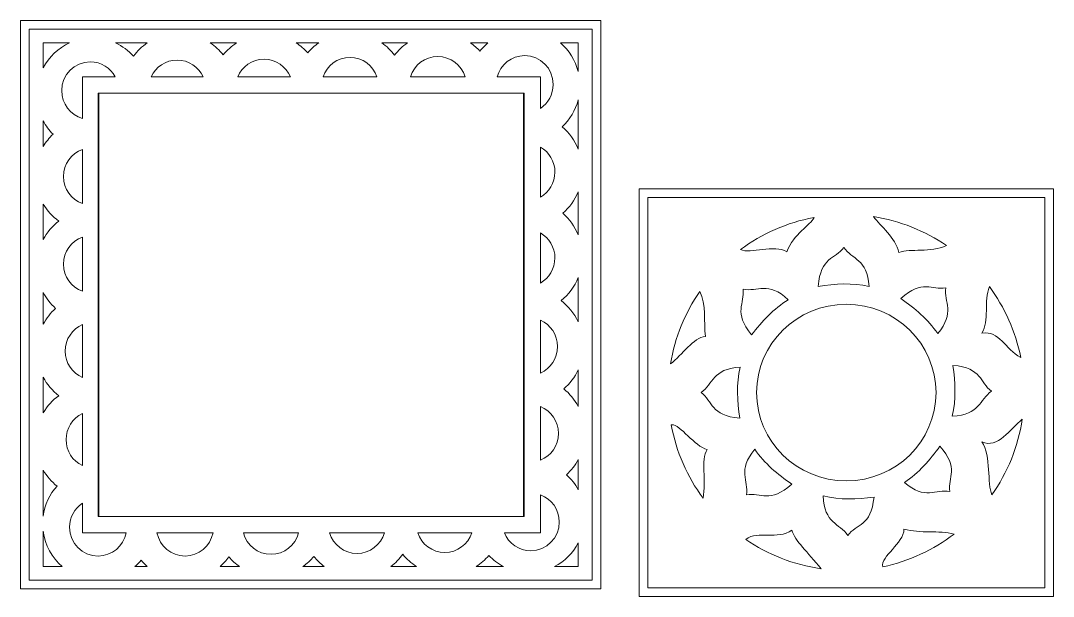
# Model space of a CAD drawing. Header units: centimetres. Extents: x -9.2 to 9.2, y -3.8 to 3.8.
# Drawn here: x -1 to 9.21, y -3.84 to 1.84 of the extents above; entities that cross this region are included whole.
import ezdxf

# ---------------------------------------------------------------- set-up
doc = ezdxf.new("R2010")
doc.units = ezdxf.units.CM
doc.header["$MEASUREMENT"] = 0
doc.layers.add('Layer 1', color=7, linetype='Continuous')

msp = doc.modelspace()

# ---------------------------------------------------------------- linework, layer by layer
at = {"layer": 'Layer 1', "color": 40, "lineweight": 15}
msp.add_open_spline([(-0.9951, 1.82746), (-0.9951, -0.03786), (-0.9951, -1.90318), (-0.9951, -3.7685), (-0.9951, -3.7685), (0.9157, -3.7685), (2.82651, -3.7685), (4.73731, -3.7685), (4.73731, -3.7685), (4.73731, -1.89751), (4.73731, -0.02651), (4.73731, 1.84448), (4.73731, 1.84448), (2.82651, 1.84448), (0.91571, 1.84448), (-0.9951, 1.84448), (-0.9951, 1.84448), (-0.9951, 1.84448), (-0.9951, 1.83597), (-0.9951, 1.83597), (-0.9951, 1.83597), (-0.9951, 1.83597), (-0.9951, 1.82746), (-0.9951, 1.82746)], degree=3, knots=[0, 0, 0, 0, 0.14285714, 0.14285714, 0.14285714, 0.14285714, 0.28571429, 0.28571429, 0.28571429, 0.28571429, 0.42857143, 0.42857143, 0.42857143, 0.42857143, 0.57142857, 0.57142857, 0.57142857, 0.57142857, 0.71428571, 0.71428571, 0.71428571, 0.71428571, 1, 1, 1, 1], dxfattribs=at)
at = {"layer": 'Layer 1', "color": 13, "lineweight": 15}
for points, knots in [([(-0.90995, 1.75939), (-0.90995, 1.75939), (-0.90995, -3.68342), (-0.90995, -3.68342), (-0.90995, -3.68342), (-0.90995, -3.68342), (4.65216, -3.68342), (4.65216, -3.68342), (4.65216, -3.68342), (4.65216, -3.68342), (4.65216, 1.75939), (4.65216, 1.75939), (4.65216, 1.75939), (4.65216, 1.75939), (-0.90995, 1.75939), (-0.90995, 1.75939)], [0, 0, 0, 0, 0.2, 0.2, 0.2, 0.2, 0.4, 0.4, 0.4, 0.4, 0.6, 0.6, 0.6, 0.6, 1, 1, 1, 1]), ([(-0.77258, 1.62499), (-0.77258, 1.62499), (-0.51241, 1.62499), (-0.51241, 1.62499), (-0.51241, 1.62499), (-0.62383, 1.57414), (-0.71533, 1.48699), (-0.77258, 1.37858), (-0.77258, 1.37858), (-0.77258, 1.37858), (-0.77258, 1.62499), (-0.77258, 1.62499)], [0, 0, 0, 0, 0.25, 0.25, 0.25, 0.25, 0.5, 0.5, 0.5, 0.5, 1, 1, 1, 1]), ([(-0.05798, 1.62499), (-0.05798, 1.62499), (0.25631, 1.62499), (0.25631, 1.62499), (0.25631, 1.62499), (0.20423, 1.58899), (0.15817, 1.54481), (0.12102, 1.49338), (0.12102, 1.49338), (0.07096, 1.54836), (0.01028, 1.59379), (-0.05798, 1.62499)], [0, 0, 0, 0, 0.25, 0.25, 0.25, 0.25, 0.5, 0.5, 0.5, 0.5, 1, 1, 1, 1]), ([(0.87863, 1.62499), (0.87863, 1.62499), (1.1388, 1.62499), (1.1388, 1.62499), (1.1388, 1.62499), (1.088, 1.59267), (1.04275, 1.55205), (1.0049, 1.50528), (1.0049, 1.50528), (0.96941, 1.55176), (0.92669, 1.59178), (0.87863, 1.62499)], [0, 0, 0, 0, 0.25, 0.25, 0.25, 0.25, 0.5, 0.5, 0.5, 0.5, 1, 1, 1, 1]), ([(1.72644, 1.62499), (1.72644, 1.62499), (1.94984, 1.62499), (1.94984, 1.62499), (1.94984, 1.62499), (1.90952, 1.59712), (1.87327, 1.56439), (1.84161, 1.52698), (1.84161, 1.52698), (1.80783, 1.56461), (1.76919, 1.59779), (1.72644, 1.62499)], [0, 0, 0, 0, 0.25, 0.25, 0.25, 0.25, 0.5, 0.5, 0.5, 0.5, 1, 1, 1, 1]), ([(2.57287, 1.62499), (2.57287, 1.62499), (2.82749, 1.62499), (2.82749, 1.62499), (2.82749, 1.62499), (2.77892, 1.59143), (2.73554, 1.55098), (2.69983, 1.50388), (2.69983, 1.50388), (2.66417, 1.55084), (2.62132, 1.5915), (2.57287, 1.62499)], [0, 0, 0, 0, 0.25, 0.25, 0.25, 0.25, 0.5, 0.5, 0.5, 0.5, 1, 1, 1, 1]), ([(3.44982, 1.62499), (3.44982, 1.62499), (3.62049, 1.62499), (3.62049, 1.62499), (3.62049, 1.62499), (3.59223, 1.60053), (3.56635, 1.57347), (3.54348, 1.54379), (3.54348, 1.54379), (3.5154, 1.5744), (3.48402, 1.60135), (3.44982, 1.62499)], [0, 0, 0, 0, 0.25, 0.25, 0.25, 0.25, 0.5, 0.5, 0.5, 0.5, 1, 1, 1, 1]), ([(4.33856, 1.62499), (4.33856, 1.62499), (4.51409, 1.62499), (4.51409, 1.62499), (4.51409, 1.62499), (4.51409, 1.62499), (4.51409, 1.34077), (4.51409, 1.34077), (4.51409, 1.34077), (4.4855, 1.45279), (4.42297, 1.55185), (4.33856, 1.62499)], [0, 0, 0, 0, 0.25, 0.25, 0.25, 0.25, 0.5, 0.5, 0.5, 0.5, 1, 1, 1, 1]), ([(-0.30775, 1.43738), (-0.20079, 1.43738), (-0.10776, 1.37757), (-0.06007, 1.28897), (-0.06007, 1.28897), (-0.06007, 1.28897), (-0.38476, 1.28897), (-0.38476, 1.28897), (-0.38476, 1.28897), (-0.38476, 1.28897), (-0.38476, 0.87945), (-0.38476, 0.87945), (-0.38476, 0.87945), (-0.50297, 0.9132), (-0.58943, 1.02307), (-0.58943, 1.15317), (-0.58943, 1.15317), (-0.58943, 1.31015), (-0.46333, 1.43739), (-0.30775, 1.43739), (-0.30775, 1.43739), (-0.30775, 1.43739), (-0.30775, 1.43738), (-0.30775, 1.43738)], [0, 0, 0, 0, 0.14285714, 0.14285714, 0.14285714, 0.14285714, 0.28571429, 0.28571429, 0.28571429, 0.28571429, 0.42857143, 0.42857143, 0.42857143, 0.42857143, 0.57142857, 0.57142857, 0.57142857, 0.57142857, 0.71428571, 0.71428571, 0.71428571, 0.71428571, 1, 1, 1, 1]), ([(0.55047, 1.45488), (0.66421, 1.45488), (0.76249, 1.38688), (0.80717, 1.28897), (0.80717, 1.28897), (0.80717, 1.28897), (0.29446, 1.28897), (0.29446, 1.28897), (0.29446, 1.28897), (0.33894, 1.38688), (0.43673, 1.45488), (0.55047, 1.45488)], [0, 0, 0, 0, 0.25, 0.25, 0.25, 0.25, 0.5, 0.5, 0.5, 0.5, 1, 1, 1, 1]), ([(1.40938, 1.46398), (1.52661, 1.46398), (1.62713, 1.39175), (1.66955, 1.28897), (1.66955, 1.28897), (1.66955, 1.28897), (1.14921, 1.28897), (1.14921, 1.28897), (1.14921, 1.28897), (1.19163, 1.39175), (1.29215, 1.46398), (1.40938, 1.46398)], [0, 0, 0, 0, 0.25, 0.25, 0.25, 0.25, 0.5, 0.5, 0.5, 0.5, 1, 1, 1, 1]), ([(2.25927, 1.48148), (2.38303, 1.48148), (2.48787, 1.40092), (2.52569, 1.28897), (2.52569, 1.28897), (2.52569, 1.28897), (1.99286, 1.28897), (1.99286, 1.28897), (1.99286, 1.28897), (2.03067, 1.40092), (2.13551, 1.48148), (2.25927, 1.48148)], [0, 0, 0, 0, 0.25, 0.25, 0.25, 0.25, 0.5, 0.5, 0.5, 0.5, 1, 1, 1, 1]), ([(3.12651, 1.48988), (3.25345, 1.48988), (3.36118, 1.40542), (3.39639, 1.28897), (3.39639, 1.28897), (3.39639, 1.28897), (2.85662, 1.28897), (2.85662, 1.28897), (2.85662, 1.28897), (2.89183, 1.40542), (2.99957, 1.48988), (3.1265, 1.48988), (3.1265, 1.48988), (3.1265, 1.48988), (3.12651, 1.48988), (3.12651, 1.48988)], [0, 0, 0, 0, 0.2, 0.2, 0.2, 0.2, 0.4, 0.4, 0.4, 0.4, 0.6, 0.6, 0.6, 0.6, 1, 1, 1, 1]), ([(3.98473, 1.49898), (4.14031, 1.49898), (4.2671, 1.37175), (4.2671, 1.21476), (4.2671, 1.21476), (4.2671, 1.11608), (4.21669, 1.0291), (4.14083, 0.97815), (4.14083, 0.97815), (4.14083, 0.97815), (4.14083, 1.28897), (4.14083, 1.28897), (4.14083, 1.28897), (4.14083, 1.28897), (3.71276, 1.28897), (3.71276, 1.28897), (3.71276, 1.28897), (3.74508, 1.40999), (3.85457, 1.49898), (3.98473, 1.49898)], [0, 0, 0, 0, 0.16666667, 0.16666667, 0.16666667, 0.16666667, 0.33333333, 0.33333333, 0.33333333, 0.33333333, 0.5, 0.5, 0.5, 0.5, 0.66666667, 0.66666667, 0.66666667, 0.66666667, 1, 1, 1, 1]), ([(-0.2231, 1.12866), (-0.2231, 1.12866), (3.97987, 1.12866), (3.97987, 1.12866), (3.97987, 1.12866), (3.97987, 1.12866), (3.97987, -3.05478), (3.97987, -3.05478), (3.97987, -3.05478), (3.97987, -3.05478), (-0.2231, -3.05478), (-0.2231, -3.05478), (-0.2231, -3.05478), (-0.2231, -3.05478), (-0.2231, 1.12866), (-0.2231, 1.12866)], [0, 0, 0, 0, 0.2, 0.2, 0.2, 0.2, 0.4, 0.4, 0.4, 0.4, 0.6, 0.6, 0.6, 0.6, 1, 1, 1, 1]), ([(4.51409, 1.06286), (4.51409, 1.06286), (4.51409, 0.57633), (4.51409, 0.57633), (4.51409, 0.57633), (4.4794, 0.66161), (4.42453, 0.73681), (4.35521, 0.79474), (4.35521, 0.79474), (4.43108, 0.86607), (4.48743, 0.95841), (4.51409, 1.06286)], [0, 0, 0, 0, 0.25, 0.25, 0.25, 0.25, 0.5, 0.5, 0.5, 0.5, 1, 1, 1, 1]), ([(-0.77258, 0.85564), (-0.74658, 0.8064), (-0.71359, 0.76168), (-0.67476, 0.72263), (-0.67476, 0.72263), (-0.71262, 0.68678), (-0.74592, 0.64613), (-0.77258, 0.60082), (-0.77258, 0.60082), (-0.77258, 0.60082), (-0.77258, 0.85563), (-0.77258, 0.85563), (-0.77258, 0.85563), (-0.77258, 0.85563), (-0.77258, 0.85564), (-0.77258, 0.85564)], [0, 0, 0, 0, 0.2, 0.2, 0.2, 0.2, 0.4, 0.4, 0.4, 0.4, 0.6, 0.6, 0.6, 0.6, 1, 1, 1, 1]), ([(-0.38476, 0.57213), (-0.38476, 0.57213), (-0.38476, 0.0366), (-0.38476, 0.0366), (-0.38476, 0.0366), (-0.49386, 0.07596), (-0.57208, 0.18117), (-0.57208, 0.30471), (-0.57208, 0.30471), (-0.57208, 0.42825), (-0.49386, 0.53295), (-0.38476, 0.57213)], [0, 0, 0, 0, 0.25, 0.25, 0.25, 0.25, 0.5, 0.5, 0.5, 0.5, 1, 1, 1, 1]), ([(4.14083, 0.59523), (4.2264, 0.5464), (4.28444, 0.45421), (4.28444, 0.34812), (4.28444, 0.34812), (4.28444, 0.34812), (4.28374, 0.34812), (4.28374, 0.34812), (4.28374, 0.34812), (4.28374, 0.24203), (4.22619, 0.14983), (4.14082, 0.10101), (4.14082, 0.10101), (4.14082, 0.10101), (4.14082, 0.59524), (4.14082, 0.59524), (4.14082, 0.59524), (4.14082, 0.59524), (4.14083, 0.59523), (4.14083, 0.59523)], [0, 0, 0, 0, 0.16666667, 0.16666667, 0.16666667, 0.16666667, 0.33333333, 0.33333333, 0.33333333, 0.33333333, 0.5, 0.5, 0.5, 0.5, 0.66666667, 0.66666667, 0.66666667, 0.66666667, 1, 1, 1, 1]), ([(4.51409, 0.1542), (4.51409, 0.1542), (4.51409, -0.27212), (4.51409, -0.27212), (4.51409, -0.27212), (4.48034, -0.18916), (4.42743, -0.11585), (4.36076, -0.05861), (4.36076, -0.05861), (4.42743, -0.00137), (4.48034, 0.07124), (4.51409, 0.1542)], [0, 0, 0, 0, 0.25, 0.25, 0.25, 0.25, 0.5, 0.5, 0.5, 0.5, 1, 1, 1, 1]), ([(-0.77258, 0.0331), (-0.73344, -0.03339), (-0.68062, -0.09069), (-0.61856, -0.13561), (-0.61856, -0.13561), (-0.68233, -0.18437), (-0.73472, -0.24729), (-0.77258, -0.31902), (-0.77258, -0.31902), (-0.77258, -0.31902), (-0.77258, 0.0331), (-0.77258, 0.0331)], [0, 0, 0, 0, 0.25, 0.25, 0.25, 0.25, 0.5, 0.5, 0.5, 0.5, 1, 1, 1, 1]), ([(-0.38476, -0.29452), (-0.38476, -0.29452), (-0.38476, -0.82935), (-0.38476, -0.82935), (-0.38476, -0.82935), (-0.49386, -0.79017), (-0.57208, -0.68548), (-0.57208, -0.56193), (-0.57208, -0.56193), (-0.57208, -0.43839), (-0.49386, -0.33369), (-0.38476, -0.29452)], [0, 0, 0, 0, 0.25, 0.25, 0.25, 0.25, 0.5, 0.5, 0.5, 0.5, 1, 1, 1, 1]), ([(4.14083, -0.25322), (4.2264, -0.30205), (4.28444, -0.39424), (4.28444, -0.50033), (4.28444, -0.50033), (4.28444, -0.50033), (4.28374, -0.50033), (4.28374, -0.50033), (4.28374, -0.50033), (4.28374, -0.60642), (4.22619, -0.69862), (4.14082, -0.74744), (4.14082, -0.74744), (4.14082, -0.74744), (4.14082, -0.25321), (4.14082, -0.25321), (4.14082, -0.25321), (4.14082, -0.25321), (4.14083, -0.25322), (4.14083, -0.25322)], [0, 0, 0, 0, 0.16666667, 0.16666667, 0.16666667, 0.16666667, 0.33333333, 0.33333333, 0.33333333, 0.33333333, 0.5, 0.5, 0.5, 0.5, 0.66666667, 0.66666667, 0.66666667, 0.66666667, 1, 1, 1, 1]), ([(4.51409, -0.69424), (4.51409, -0.69424), (4.51409, -1.12966), (4.51409, -1.12966), (4.51409, -1.12966), (4.47509, -1.04683), (4.41635, -0.97526), (4.34411, -0.92105), (4.34411, -0.92105), (4.41864, -0.86194), (4.47757, -0.78402), (4.51409, -0.69424)], [0, 0, 0, 0, 0.25, 0.25, 0.25, 0.25, 0.5, 0.5, 0.5, 0.5, 1, 1, 1, 1]), ([(-0.77258, -0.84125), (-0.74115, -0.90081), (-0.69957, -0.95384), (-0.64978, -0.99806), (-0.64978, -0.99806), (-0.69969, -1.04232), (-0.74108, -1.09522), (-0.77258, -1.15487), (-0.77258, -1.15487), (-0.77258, -1.15487), (-0.77258, -0.84125), (-0.77258, -0.84125)], [0, 0, 0, 0, 0.25, 0.25, 0.25, 0.25, 0.5, 0.5, 0.5, 0.5, 1, 1, 1, 1]), ([(4.14083, -1.11497), (4.24042, -1.15878), (4.31012, -1.25875), (4.31012, -1.37538), (4.31012, -1.37538), (4.31012, -1.49202), (4.24043, -1.59249), (4.14083, -1.63649), (4.14083, -1.63649), (4.14083, -1.63649), (4.14083, -1.11496), (4.14083, -1.11496), (4.14083, -1.11496), (4.14083, -1.11496), (4.14083, -1.11497), (4.14083, -1.11497)], [0, 0, 0, 0, 0.2, 0.2, 0.2, 0.2, 0.4, 0.4, 0.4, 0.4, 0.6, 0.6, 0.6, 0.6, 1, 1, 1, 1]), ([(-0.38476, -1.15837), (-0.38476, -1.15837), (-0.38476, -1.6806), (-0.38476, -1.6806), (-0.38476, -1.6806), (-0.4848, -1.63699), (-0.55474, -1.53645), (-0.55474, -1.41949), (-0.55474, -1.41949), (-0.55474, -1.30253), (-0.4848, -1.20199), (-0.38476, -1.15838), (-0.38476, -1.15838), (-0.38476, -1.15838), (-0.38476, -1.15837), (-0.38476, -1.15837)], [0, 0, 0, 0, 0.2, 0.2, 0.2, 0.2, 0.4, 0.4, 0.4, 0.4, 0.6, 0.6, 0.6, 0.6, 1, 1, 1, 1]), ([(4.51409, -1.60639), (4.51409, -1.60639), (4.51409, -1.96621), (4.51409, -1.96621), (4.51409, -1.96621), (4.47845, -1.89914), (4.42972, -1.84041), (4.37117, -1.7933), (4.37117, -1.7933), (4.43108, -1.74223), (4.48007, -1.67865), (4.51409, -1.60639)], [0, 0, 0, 0, 0.25, 0.25, 0.25, 0.25, 0.5, 0.5, 0.5, 0.5, 1, 1, 1, 1]), ([(-0.77258, -1.6778), (-0.73472, -1.7495), (-0.6823, -1.81177), (-0.61856, -1.86051), (-0.61856, -1.86051), (-0.68062, -1.90543), (-0.73344, -1.96343), (-0.77258, -2.02992), (-0.77258, -2.02992), (-0.77258, -2.02992), (-0.77258, -1.6778), (-0.77258, -1.6778)], [0, 0, 0, 0, 0.25, 0.25, 0.25, 0.25, 0.5, 0.5, 0.5, 0.5, 1, 1, 1, 1]), ([(-0.38476, -2.03762), (-0.38476, -2.03762), (-0.38476, -2.55145), (-0.38476, -2.55145), (-0.38476, -2.55145), (-0.48029, -2.50598), (-0.54641, -2.40819), (-0.54641, -2.29454), (-0.54641, -2.29454), (-0.54641, -2.18088), (-0.48029, -2.0831), (-0.38476, -2.03763), (-0.38476, -2.03763), (-0.38476, -2.03763), (-0.38476, -2.03762), (-0.38476, -2.03762)], [0, 0, 0, 0, 0.2, 0.2, 0.2, 0.2, 0.4, 0.4, 0.4, 0.4, 0.6, 0.6, 0.6, 0.6, 1, 1, 1, 1]), ([(4.14083, -1.96901), (4.24503, -2.0108), (4.31913, -2.11307), (4.31913, -2.23293), (4.31913, -2.23293), (4.31913, -2.35279), (4.24503, -2.45557), (4.14083, -2.49754), (4.14083, -2.49754), (4.14083, -2.49754), (4.14083, -1.96901), (4.14083, -1.96901)], [0, 0, 0, 0, 0.25, 0.25, 0.25, 0.25, 0.5, 0.5, 0.5, 0.5, 1, 1, 1, 1]), ([(4.51409, -2.49124), (4.51409, -2.49124), (4.51409, -2.79016), (4.51409, -2.79016), (4.51409, -2.79016), (4.48422, -2.73396), (4.44528, -2.68364), (4.39892, -2.64105), (4.39892, -2.64105), (4.44543, -2.59839), (4.48415, -2.54759), (4.51409, -2.49124)], [0, 0, 0, 0, 0.25, 0.25, 0.25, 0.25, 0.5, 0.5, 0.5, 0.5, 1, 1, 1, 1]), ([(-0.77258, -2.59695), (-0.73713, -2.65718), (-0.69045, -2.71024), (-0.6359, -2.75306), (-0.6359, -2.75306), (-0.70849, -2.8345), (-0.75763, -2.938), (-0.77258, -3.05198), (-0.77258, -3.05198), (-0.77258, -3.05198), (-0.77258, -2.59696), (-0.77258, -2.59696), (-0.77258, -2.59696), (-0.77258, -2.59696), (-0.77258, -2.59695), (-0.77258, -2.59695)], [0, 0, 0, 0, 0.2, 0.2, 0.2, 0.2, 0.4, 0.4, 0.4, 0.4, 0.6, 0.6, 0.6, 0.6, 1, 1, 1, 1]), ([(4.14083, -2.84056), (4.24961, -2.87991), (4.32746, -2.98466), (4.32746, -3.10798), (4.32746, -3.10798), (4.32746, -3.26496), (4.20136, -3.3929), (4.04578, -3.3929), (4.04578, -3.3929), (3.92777, -3.3929), (3.82684, -3.31915), (3.78491, -3.21509), (3.78491, -3.21509), (3.78491, -3.21509), (4.14082, -3.21509), (4.14082, -3.21509), (4.14082, -3.21509), (4.14082, -3.21509), (4.14082, -2.84057), (4.14082, -2.84057), (4.14082, -2.84057), (4.14082, -2.84057), (4.14083, -2.84056), (4.14083, -2.84056)], [0, 0, 0, 0, 0.14285714, 0.14285714, 0.14285714, 0.14285714, 0.28571429, 0.28571429, 0.28571429, 0.28571429, 0.42857143, 0.42857143, 0.42857143, 0.42857143, 0.57142857, 0.57142857, 0.57142857, 0.57142857, 0.71428571, 0.71428571, 0.71428571, 0.71428571, 1, 1, 1, 1]), ([(-0.38476, -2.92317), (-0.38476, -2.92317), (-0.38476, -3.21509), (-0.38476, -3.21509), (-0.38476, -3.21509), (-0.38476, -3.21509), (0.04747, -3.21509), (0.04747, -3.21509), (0.04747, -3.21509), (0.02217, -3.34614), (-0.09292, -3.4454), (-0.23005, -3.4454), (-0.23005, -3.4454), (-0.38563, -3.4454), (-0.51173, -3.31747), (-0.51173, -3.16048), (-0.51173, -3.16048), (-0.51173, -3.06123), (-0.46116, -2.974), (-0.38477, -2.92317), (-0.38477, -2.92317), (-0.38477, -2.92317), (-0.38476, -2.92317), (-0.38476, -2.92317)], [0, 0, 0, 0, 0.14285714, 0.14285714, 0.14285714, 0.14285714, 0.28571429, 0.28571429, 0.28571429, 0.28571429, 0.42857143, 0.42857143, 0.42857143, 0.42857143, 0.57142857, 0.57142857, 0.57142857, 0.57142857, 0.71428571, 0.71428571, 0.71428571, 0.71428571, 1, 1, 1, 1]), ([(-0.77258, -3.19898), (-0.75434, -3.33802), (-0.68506, -3.46123), (-0.58456, -3.5483), (-0.58456, -3.5483), (-0.58456, -3.5483), (-0.77258, -3.5483), (-0.77258, -3.5483), (-0.77258, -3.5483), (-0.77258, -3.5483), (-0.77258, -3.19898), (-0.77258, -3.19898)], [0, 0, 0, 0, 0.25, 0.25, 0.25, 0.25, 0.5, 0.5, 0.5, 0.5, 1, 1, 1, 1]), ([(0.35205, -3.21509), (0.35205, -3.21509), (0.90569, -3.21509), (0.90569, -3.21509), (0.90569, -3.21509), (0.88051, -3.34614), (0.76599, -3.4454), (0.62887, -3.4454), (0.62887, -3.4454), (0.49175, -3.4454), (0.37722, -3.34614), (0.35205, -3.21509)], [0, 0, 0, 0, 0.25, 0.25, 0.25, 0.25, 0.5, 0.5, 0.5, 0.5, 1, 1, 1, 1]), ([(1.2061, -3.21509), (1.2061, -3.21509), (1.75142, -3.21509), (1.75142, -3.21509), (1.75142, -3.21509), (1.71982, -3.33735), (1.60968, -3.4279), (1.47876, -3.4279), (1.47876, -3.4279), (1.34784, -3.4279), (1.2377, -3.33735), (1.2061, -3.21509)], [0, 0, 0, 0, 0.25, 0.25, 0.25, 0.25, 0.5, 0.5, 0.5, 0.5, 1, 1, 1, 1]), ([(2.05808, -3.21509), (2.05808, -3.21509), (2.59924, -3.21509), (2.59924, -3.21509), (2.59924, -3.21509), (2.5649, -3.33295), (2.4566, -3.4188), (2.32866, -3.4188), (2.32866, -3.4188), (2.20073, -3.4188), (2.09243, -3.33295), (2.05808, -3.21509)], [0, 0, 0, 0, 0.25, 0.25, 0.25, 0.25, 0.5, 0.5, 0.5, 0.5, 1, 1, 1, 1]), ([(2.92878, -3.21509), (2.92878, -3.21509), (3.463, -3.21509), (3.463, -3.21509), (3.463, -3.21509), (3.4258, -3.32832), (3.32043, -3.4104), (3.19589, -3.4104), (3.19589, -3.4104), (3.07135, -3.4104), (2.96598, -3.32832), (2.92878, -3.21509)], [0, 0, 0, 0, 0.25, 0.25, 0.25, 0.25, 0.5, 0.5, 0.5, 0.5, 1, 1, 1, 1]), ([(4.51409, -3.31519), (4.51409, -3.31519), (4.51409, -3.5483), (4.51409, -3.5483), (4.51409, -3.5483), (4.51409, -3.5483), (4.27959, -3.5483), (4.27959, -3.5483), (4.27959, -3.5483), (4.37925, -3.49652), (4.46117, -3.41477), (4.51409, -3.31519)], [0, 0, 0, 0, 0.25, 0.25, 0.25, 0.25, 0.5, 0.5, 0.5, 0.5, 1, 1, 1, 1]), ([(1.06249, -3.4524), (1.09344, -3.48864), (1.12881, -3.52109), (1.16795, -3.54831), (1.16795, -3.54831), (1.16795, -3.54831), (0.97508, -3.54831), (0.97508, -3.54831), (0.97508, -3.54831), (1.00784, -3.51992), (1.03708, -3.48772), (1.0625, -3.4524), (1.0625, -3.4524), (1.0625, -3.4524), (1.06249, -3.4524), (1.06249, -3.4524)], [0, 0, 0, 0, 0.2, 0.2, 0.2, 0.2, 0.4, 0.4, 0.4, 0.4, 0.6, 0.6, 0.6, 0.6, 1, 1, 1, 1]), ([(1.90197, -3.4489), (1.9316, -3.48631), (1.96587, -3.51967), (2.00396, -3.54831), (2.00396, -3.54831), (2.00396, -3.54831), (1.79305, -3.54831), (1.79305, -3.54831), (1.79305, -3.54831), (1.83344, -3.52024), (1.87033, -3.48656), (1.90197, -3.4489)], [0, 0, 0, 0, 0.25, 0.25, 0.25, 0.25, 0.5, 0.5, 0.5, 0.5, 1, 1, 1, 1]), ([(2.781, -3.4272), (2.81906, -3.47468), (2.86494, -3.51557), (2.91629, -3.54831), (2.91629, -3.54831), (2.91629, -3.54831), (2.66306, -3.54831), (2.66306, -3.54831), (2.66306, -3.54831), (2.70817, -3.51439), (2.74799, -3.47319), (2.781, -3.4272)], [0, 0, 0, 0, 0.25, 0.25, 0.25, 0.25, 0.5, 0.5, 0.5, 0.5, 1, 1, 1, 1]), ([(3.6302, -3.4391), (3.67217, -3.48305), (3.72093, -3.52011), (3.7752, -3.54831), (3.7752, -3.54831), (3.7752, -3.54831), (3.50462, -3.54831), (3.50462, -3.54831), (3.50462, -3.54831), (3.55177, -3.5183), (3.5941, -3.48167), (3.6302, -3.4391)], [0, 0, 0, 0, 0.25, 0.25, 0.25, 0.25, 0.5, 0.5, 0.5, 0.5, 1, 1, 1, 1]), ([(0.19525, -3.486), (0.21402, -3.50826), (0.23433, -3.52927), (0.2563, -3.5483), (0.2563, -3.5483), (0.2563, -3.5483), (0.13419, -3.5483), (0.13419, -3.5483), (0.13419, -3.5483), (0.15616, -3.52926), (0.17647, -3.50825), (0.19524, -3.486), (0.19524, -3.486), (0.19524, -3.486), (0.19525, -3.486), (0.19525, -3.486)], [0, 0, 0, 0, 0.2, 0.2, 0.2, 0.2, 0.4, 0.4, 0.4, 0.4, 0.6, 0.6, 0.6, 0.6, 1, 1, 1, 1])]:
    msp.add_open_spline(points, degree=3, knots=knots, dxfattribs=at)
at = {"layer": 'Layer 1', "color": 6, "lineweight": 15}
msp.add_open_spline([(-0.23039, 1.12971), (-0.23039, 1.12971), (3.97258, 1.12971), (3.97258, 1.12971), (3.97258, 1.12971), (3.97258, 1.12971), (3.97258, -3.05373), (3.97258, -3.05373), (3.97258, -3.05373), (3.97258, -3.05373), (-0.23039, -3.05373), (-0.23039, -3.05373), (-0.23039, -3.05373), (-0.23039, -3.05373), (-0.23039, 1.12971), (-0.23039, 1.12971)], degree=3, knots=[0, 0, 0, 0, 0.2, 0.2, 0.2, 0.2, 0.4, 0.4, 0.4, 0.4, 0.6, 0.6, 0.6, 0.6, 1, 1, 1, 1], dxfattribs=at)
at = {"layer": 'Layer 1', "color": 40, "lineweight": 20}
msp.add_open_spline([(5.11685, 0.16561), (5.11685, -1.17059), (5.11685, -2.50678), (5.11685, -3.84298), (5.11685, -3.84298), (6.4808, -3.84298), (7.84474, -3.84298), (9.20869, -3.84298), (9.20869, -3.84298), (9.20869, -2.50111), (9.20869, -1.15924), (9.20869, 0.18263), (9.20869, 0.18263), (7.84474, 0.18263), (6.4808, 0.18263), (5.11685, 0.18263), (5.11685, 0.18263), (5.11685, 0.18263), (5.11685, 0.17412), (5.11685, 0.17412), (5.11685, 0.17412), (5.11685, 0.17412), (5.11685, 0.16561), (5.11685, 0.16561)], degree=3, knots=[0, 0, 0, 0, 0.14285714, 0.14285714, 0.14285714, 0.14285714, 0.28571429, 0.28571429, 0.28571429, 0.28571429, 0.42857143, 0.42857143, 0.42857143, 0.42857143, 0.57142857, 0.57142857, 0.57142857, 0.57142857, 0.71428571, 0.71428571, 0.71428571, 0.71428571, 1, 1, 1, 1], dxfattribs=at)
at = {"layer": 'Layer 1', "color": 25, "lineweight": 20}
for points, knots in [([(5.20187, 0.09754), (5.20187, 0.09754), (5.20187, -3.75788), (5.20187, -3.75788), (5.20187, -3.75788), (5.20187, -3.75788), (9.12366, -3.75788), (9.12366, -3.75788), (9.12366, -3.75788), (9.12366, -3.75788), (9.12366, 0.09754), (9.12366, 0.09754), (9.12366, 0.09754), (9.12366, 0.09754), (5.20187, 0.09754), (5.20187, 0.09754)], [0, 0, 0, 0, 0.2, 0.2, 0.2, 0.2, 0.4, 0.4, 0.4, 0.4, 0.6, 0.6, 0.6, 0.6, 1, 1, 1, 1]), ([(6.84417, -0.10064), (6.81144, -0.17681), (6.63855, -0.26182), (6.57583, -0.43915), (6.57583, -0.43915), (6.45087, -0.36057), (6.21566, -0.46507), (6.11595, -0.41734), (6.11595, -0.41734), (6.32728, -0.2605), (6.57524, -0.14996), (6.84417, -0.10064)], [0, 0, 0, 0, 0.25, 0.25, 0.25, 0.25, 0.5, 0.5, 0.5, 0.5, 1, 1, 1, 1]), ([(7.43016, -0.09116), (7.69523, -0.13173), (7.94046, -0.23233), (8.1527, -0.37752), (8.1527, -0.37752), (7.99366, -0.4509), (7.79972, -0.40301), (7.68239, -0.44674), (7.68239, -0.44674), (7.64669, -0.29802), (7.50365, -0.185), (7.43017, -0.09116), (7.43017, -0.09116), (7.43017, -0.09116), (7.43016, -0.09116), (7.43016, -0.09116)], [0, 0, 0, 0, 0.2, 0.2, 0.2, 0.2, 0.4, 0.4, 0.4, 0.4, 0.6, 0.6, 0.6, 0.6, 1, 1, 1, 1]), ([(7.13717, -0.39648), (7.22107, -0.51639), (7.37075, -0.50611), (7.38845, -0.7805), (7.38845, -0.7805), (7.22083, -0.74448), (7.05352, -0.75356), (6.8859, -0.7805), (6.8859, -0.7805), (6.90843, -0.48674), (7.05267, -0.51463), (7.13718, -0.39648), (7.13718, -0.39648), (7.13718, -0.39648), (7.13717, -0.39648), (7.13717, -0.39648)], [0, 0, 0, 0, 0.2, 0.2, 0.2, 0.2, 0.4, 0.4, 0.4, 0.4, 0.6, 0.6, 0.6, 0.6, 1, 1, 1, 1]), ([(6.34446, -0.80137), (6.41301, -0.80031), (6.4886, -0.81952), (6.59005, -0.91231), (6.59005, -0.91231), (6.44423, -1.00248), (6.33003, -1.12474), (6.22783, -1.2603), (6.22783, -1.2603), (6.04053, -1.03288), (6.16342, -0.9527), (6.14249, -0.80895), (6.14249, -0.80895), (6.21428, -0.82311), (6.27591, -0.80242), (6.34446, -0.80136), (6.34446, -0.80136), (6.34446, -0.80136), (6.34446, -0.80137), (6.34446, -0.80137)], [0, 0, 0, 0, 0.16666667, 0.16666667, 0.16666667, 0.16666667, 0.33333333, 0.33333333, 0.33333333, 0.33333333, 0.5, 0.5, 0.5, 0.5, 0.66666667, 0.66666667, 0.66666667, 0.66666667, 1, 1, 1, 1]), ([(7.95262, -0.7843), (8.01917, -0.7859), (8.07572, -0.80867), (8.147, -0.79473), (8.147, -0.79473), (8.12567, -0.93952), (8.24194, -1.03538), (8.0664, -1.24703), (8.0664, -1.24703), (7.96927, -1.10575), (7.8417, -0.99739), (7.70134, -0.90188), (7.70134, -0.90188), (7.81038, -0.80283), (7.88607, -0.78271), (7.95262, -0.7843)], [0, 0, 0, 0, 0.2, 0.2, 0.2, 0.2, 0.4, 0.4, 0.4, 0.4, 0.6, 0.6, 0.6, 0.6, 1, 1, 1, 1]), ([(8.57655, -0.78335), (8.72761, -0.98722), (8.835, -1.22521), (8.88661, -1.48313), (8.88661, -1.48313), (8.72761, -1.39908), (8.68005, -1.21547), (8.50353, -1.24323), (8.50353, -1.24323), (8.57842, -1.12054), (8.51946, -0.92428), (8.57654, -0.78335), (8.57654, -0.78335), (8.57654, -0.78335), (8.57655, -0.78335), (8.57655, -0.78335)], [0, 0, 0, 0, 0.2, 0.2, 0.2, 0.2, 0.4, 0.4, 0.4, 0.4, 0.6, 0.6, 0.6, 0.6, 1, 1, 1, 1]), ([(5.71485, -0.83171), (5.78248, -0.95579), (5.75119, -1.1288), (5.77174, -1.27642), (5.77174, -1.27642), (5.6503, -1.28361), (5.5439, -1.45678), (5.42659, -1.54666), (5.42659, -1.54666), (5.46918, -1.28464), (5.56988, -1.04145), (5.71485, -0.83171)], [0, 0, 0, 0, 0.25, 0.25, 0.25, 0.25, 0.5, 0.5, 0.5, 0.5, 1, 1, 1, 1]), ([(7.16277, -0.95782), (7.65235, -0.95782), (8.04934, -1.34855), (8.04934, -1.83017), (8.04934, -1.83017), (8.04934, -2.31179), (7.65235, -2.70252), (7.16277, -2.70252), (7.16277, -2.70252), (6.67319, -2.70252), (6.2762, -2.31179), (6.2762, -1.83017), (6.2762, -1.83017), (6.2762, -1.34855), (6.6732, -0.95782), (7.16277, -0.95782)], [0, 0, 0, 0, 0.2, 0.2, 0.2, 0.2, 0.4, 0.4, 0.4, 0.4, 0.6, 0.6, 0.6, 0.6, 1, 1, 1, 1]), ([(6.1131, -1.5789), (6.07636, -1.74637), (6.08498, -1.91466), (6.1112, -2.0824), (6.1112, -2.0824), (5.81754, -2.05862), (5.84591, -1.91424), (5.72812, -1.82923), (5.72812, -1.82923), (5.84839, -1.74584), (5.83862, -1.59542), (6.11309, -1.5789), (6.11309, -1.5789), (6.11309, -1.5789), (6.1131, -1.5789), (6.1131, -1.5789)], [0, 0, 0, 0, 0.2, 0.2, 0.2, 0.2, 0.4, 0.4, 0.4, 0.4, 0.6, 0.6, 0.6, 0.6, 1, 1, 1, 1]), ([(8.21528, -1.56088), (8.50877, -1.58667), (8.4802, -1.73108), (8.59741, -1.8169), (8.59741, -1.8169), (8.47658, -1.89947), (8.48512, -2.04878), (8.21054, -2.06343), (8.21054, -2.06343), (8.24842, -1.89622), (8.24036, -1.72879), (8.21528, -1.56088)], [0, 0, 0, 0, 0.25, 0.25, 0.25, 0.25, 0.5, 0.5, 0.5, 0.5, 1, 1, 1, 1]), ([(8.90178, -2.09188), (8.86059, -2.36741), (8.75475, -2.62182), (8.6012, -2.84002), (8.6012, -2.84002), (8.55081, -2.73133), (8.59768, -2.45615), (8.50353, -2.31566), (8.50353, -2.31566), (8.66004, -2.39012), (8.78158, -2.18859), (8.90178, -2.09188)], [0, 0, 0, 0, 0.25, 0.25, 0.25, 0.25, 0.5, 0.5, 0.5, 0.5, 1, 1, 1, 1]), ([(5.43703, -2.14782), (5.52476, -2.14303), (5.66268, -2.36359), (5.78787, -2.39151), (5.78787, -2.39151), (5.7222, -2.49952), (5.78207, -2.69803), (5.7471, -2.87225), (5.7471, -2.87225), (5.59175, -2.66188), (5.48227, -2.41604), (5.43324, -2.14877), (5.43324, -2.14877), (5.43448, -2.14861), (5.43577, -2.14789), (5.43703, -2.14782)], [0, 0, 0, 0, 0.2, 0.2, 0.2, 0.2, 0.4, 0.4, 0.4, 0.4, 0.6, 0.6, 0.6, 0.6, 1, 1, 1, 1]), ([(6.25818, -2.38961), (6.35557, -2.53071), (6.48365, -2.63856), (6.62419, -2.73381), (6.62419, -2.73381), (6.40648, -2.93231), (6.3201, -2.81282), (6.17758, -2.84096), (6.17758, -2.84096), (6.19865, -2.69613), (6.08303, -2.60158), (6.25818, -2.38961)], [0, 0, 0, 0, 0.25, 0.25, 0.25, 0.25, 0.5, 0.5, 0.5, 0.5, 1, 1, 1, 1]), ([(8.08822, -2.35832), (8.28215, -2.58011), (8.16167, -2.66376), (8.18683, -2.80682), (8.18683, -2.80682), (8.04247, -2.78275), (7.94471, -2.89721), (7.73643, -2.71769), (7.73643, -2.71769), (7.87953, -2.62325), (7.99006, -2.49684), (8.08821, -2.35832), (8.08821, -2.35832), (8.08821, -2.35832), (8.08822, -2.35832), (8.08822, -2.35832)], [0, 0, 0, 0, 0.2, 0.2, 0.2, 0.2, 0.4, 0.4, 0.4, 0.4, 0.6, 0.6, 0.6, 0.6, 1, 1, 1, 1]), ([(6.93425, -2.85139), (7.10096, -2.89141), (7.26858, -2.88569), (7.4368, -2.86277), (7.4368, -2.86277), (7.40725, -3.15591), (7.2643, -3.12501), (7.17699, -3.2411), (7.17699, -3.2411), (7.09598, -3.11922), (6.94538, -3.12613), (6.93425, -2.85139)], [0, 0, 0, 0, 0.25, 0.25, 0.25, 0.25, 0.5, 0.5, 0.5, 0.5, 1, 1, 1, 1]), ([(6.62608, -3.18801), (6.65526, -3.2967), (6.78053, -3.40392), (6.91339, -3.57014), (6.91339, -3.57014), (6.64018, -3.53128), (6.38686, -3.42941), (6.16905, -3.27999), (6.16905, -3.27999), (6.30189, -3.18532), (6.4743, -3.29322), (6.62609, -3.18801), (6.62609, -3.18801), (6.62609, -3.18801), (6.62608, -3.18801), (6.62608, -3.18801)], [0, 0, 0, 0, 0.2, 0.2, 0.2, 0.2, 0.4, 0.4, 0.4, 0.4, 0.6, 0.6, 0.6, 0.6, 1, 1, 1, 1]), ([(7.73264, -3.17947), (7.8974, -3.22483), (8.07478, -3.18861), (8.22855, -3.22783), (8.22855, -3.22783), (8.02377, -3.38431), (7.78448, -3.49674), (7.52308, -3.55117), (7.52308, -3.55117), (7.50018, -3.4457), (7.73255, -3.32086), (7.73263, -3.17947), (7.73263, -3.17947), (7.73263, -3.17947), (7.73264, -3.17947), (7.73264, -3.17947)], [0, 0, 0, 0, 0.2, 0.2, 0.2, 0.2, 0.4, 0.4, 0.4, 0.4, 0.6, 0.6, 0.6, 0.6, 1, 1, 1, 1])]:
    msp.add_open_spline(points, degree=3, knots=knots, dxfattribs=at)
at = {"layer": 'Layer 1', "color": 6, "lineweight": 20}
msp.add_open_spline([(7.16277, -0.95782), (7.65235, -0.95782), (8.04934, -1.34855), (8.04934, -1.83017), (8.04934, -1.83017), (8.04934, -2.31179), (7.65235, -2.70252), (7.16277, -2.70252), (7.16277, -2.70252), (6.67319, -2.70252), (6.2762, -2.31179), (6.2762, -1.83017), (6.2762, -1.83017), (6.2762, -1.34855), (6.6732, -0.95782), (7.16277, -0.95782)], degree=3, knots=[0, 0, 0, 0, 0.2, 0.2, 0.2, 0.2, 0.4, 0.4, 0.4, 0.4, 0.6, 0.6, 0.6, 0.6, 1, 1, 1, 1], dxfattribs=at)

doc.saveas('drawing.dxf')
